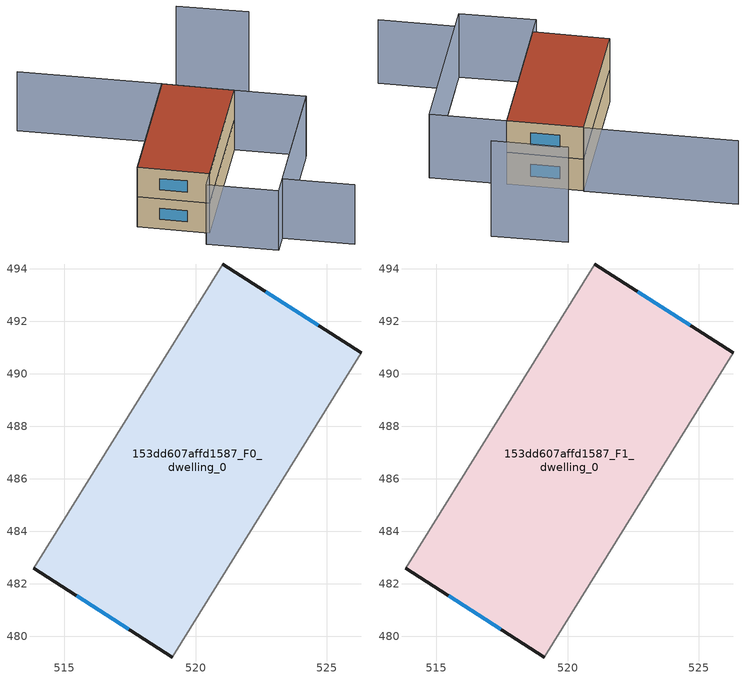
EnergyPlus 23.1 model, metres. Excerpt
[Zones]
153dd607affd1587_F0_dwelling_0
 floor ground (EU_floor_Construction): 526.32,490.8 519.11,479.22 513.83,482.6 521.03,494.18 z0
 wall outside (EU_wall_Construction): 526.32,490.8 521.03,494.18 / 513.83,482.6 519.11,479.22 z0:3
 wall adiabatic (EU_wall_Construction): 521.03,494.18 513.83,482.6 / 519.11,479.22 526.32,490.8 z0:3
 window (EU_Window_Construction): 524.67,491.86 522.68,493.13 / 515.47,481.55 517.46,480.27 z0.93:2.07
153dd607affd1587_F1_dwelling_0
 floor to 153dd607affd1587_F0_dwelling_0 (EU_floor_Construction): 526.32,490.8 519.11,479.22 513.83,482.6 521.03,494.18 z3
 wall outside (EU_wall_Construction): 526.32,490.8 521.03,494.18 / 513.83,482.6 519.11,479.22 z3:6
 wall adiabatic (EU_wall_Construction): 521.03,494.18 513.83,482.6 / 519.11,479.22 526.32,490.8 z3:6
 window (EU_Window_Construction): 524.67,491.86 522.68,493.13 / 515.47,481.55 517.46,480.27 z3.93:5.07
 roof outside (EU_roof_Construction): 519.11,479.22 526.32,490.8 521.03,494.18 513.83,482.6 z6
shading: 529.85,472.74 524.52,476.05 / 524.52,476.05 531.44,487.17 / 510.41,500.86 521.06,494.24 / 521.06,494.24 513.83,482.6 / 531.64,487.49 523.49,474.39 / 523.49,474.39 518.16,477.7 / 518.16,477.7 526.32,490.8 / 526.32,490.8 531.64,487.49 z0:6; 530.53,497.58 525.2,500.89 z0:9
[Building]
EU S2 Campaign: North Axis=0; Terrain=City; Solar Distribution=FullExterior
[Site:Location]
Montreal-Trudeau.Intl.AP: Latitude=45.4667; Longitude=-73.75; Time Zone=-5; Elevation=36
[SizingPeriod:WeatherFileDays]
AnnualSizingPeriod: Begin Month=1; Begin Day of Month=1; End Month=12; End Day of Month=31; Day of Week for Start Day=Monday; Use Weather File Daylight Saving Period=No; Use Weather File Rain and Snow Indicators=No
[MATERIAL]
EU_InternalMass_Material: Roughness=MediumRough; Thickness=0.1; Conductivity=1; Density=1800; Specific Heat=900; Thermal Absorptance=0.9; Solar Absorptance=0.7; Visible Absorptance=0.7
[MATERIAL:NOMASS] Roughness=MediumRough; Thermal Absorptance=0.9; Solar Absorptance=0.7; Visible Absorptance=0.7
Name | Thermal Resistance
EU_wall_NoMass; EU_floor_NoMass | 1.36485
EU_roof_NoMass | 2.55992
[WINDOWMATERIAL:SIMPLEGLAZINGSYSTEM]
EU_Window_SimpleGlazing: UFactor=3.92339; Solar Heat Gain Coefficient=0.8; Visible Transmittance=0.8
[CONSTRUCTION]
EU_wall_Construction: EU_wall_NoMass
EU_roof_Construction: EU_roof_NoMass
EU_floor_Construction: EU_floor_NoMass
EU_Window_Construction: EU_Window_SimpleGlazing
EU_InternalMass_Construction: EU_InternalMass_Material
[ZONE] Type=1; Multiplier=1; Ceiling Height=autocalculate; Floor Area=autocalculate; Part of Total Floor Area=Yes
Name | Volume
153dd607affd1587_F0_dwelling_0 | 256.746
153dd607affd1587_F1_dwelling_0 | 256.745
[INTERNALMASS] Construction=EU_InternalMass_Construction; Surface Area=85.5819
Name | Zone or ZoneList
153dd607affd1587_F0_dwelling_0_EU_InternalMass | 153dd607affd1587_F0_dwelling_0
153dd607affd1587_F1_dwelling_0_EU_InternalMass | 153dd607affd1587_F1_dwelling_0
[OTHEREQUIPMENT] Fuel Type=Electricity; Design Level Calculation Method=Watts/Area; Power per Zone Floor Area=1; Fraction Latent=0; Fraction Radiant=0; Fraction Lost=0; Carbon Dioxide Generation Rate=0; EndUse Subcategory=EU_Step8_InternalGains
Name | Zone or ZoneList or Space or SpaceList | Schedule
EU_Step8_InternalGain_153dd607affd1587_F0_dwelling_0_f000 | 153dd607affd1587_F0_dwelling_0 | EU_Step8_GainSchedule_153dd607affd1587_F0_dwelling_0_f000
EU_Step8_InternalGain_153dd607affd1587_F1_dwelling_0_f000 | 153dd607affd1587_F1_dwelling_0 | EU_Step8_GainSchedule_153dd607affd1587_F1_dwelling_0_f000
[ZONEVENTILATION:DESIGNFLOWRATE] Schedule=EU_AlwaysOn; Design Flow Rate Calculation Method=AirChanges/Hour; Air Changes per Hour=0.860309; Ventilation Type=Natural; Fan Pressure Rise=0; Fan Total Efficiency=1; Constant Term Coefficient=1; Temperature Term Coefficient=0; Velocity Term Coefficient=0; Velocity Squared Term Coefficient=0; Minimum Indoor Temperature=-100; Maximum Indoor Temperature=100; Delta Temperature=-100; Minimum Outdoor Temperature=-100; Maximum Outdoor Temperature=100; Maximum Wind Speed=40
Name | Zone or ZoneList or Space or SpaceList
EU_ConstantAir_153dd607affd1587_F0_dwelling_0 | 153dd607affd1587_F0_dwelling_0
EU_ConstantAir_153dd607affd1587_F1_dwelling_0 | 153dd607affd1587_F1_dwelling_0
[HVACTEMPLATE:THERMOSTAT] Constant Heating Setpoint=20; Constant Cooling Setpoint=50
EU_HeatOnly_153dd607affd1587_F0_dwelling_0; EU_HeatOnly_153dd607affd1587_F1_dwelling_0
[HVACTEMPLATE:ZONE:IDEALLOADSAIRSYSTEM] System Availability Schedule=EU_AlwaysOn; Maximum Heating Supply Air Temperature=50; Minimum Cooling Supply Air Temperature=13; Maximum Heating Supply Air Humidity Ratio=0.0156; Minimum Cooling Supply Air Humidity Ratio=0.0077; Heating Limit=NoLimit; Cooling Limit=NoLimit; Heating Availability Schedule=EU_AlwaysOn; Cooling Availability Schedule=EU_CoolingOff; Dehumidification Control Type=ConstantSensibleHeatRatio; Cooling Sensible Heat Ratio=0.7; Dehumidification Setpoint=60; Humidification Control Type=None; Humidification Setpoint=30; Outdoor Air Method=None; Outdoor Air Flow Rate per Person=0.00944; Outdoor Air Flow Rate per Zone Floor Area=0; Outdoor Air Flow Rate per Zone=0; Demand Controlled Ventilation Type=None; Outdoor Air Economizer Type=NoEconomizer; Heat Recovery Type=None; Sensible Heat Recovery Effectiveness=0.7; Latent Heat Recovery Effectiveness=0.65
Name | Template Thermostat
153dd607affd1587_F0_dwelling_0 | EU_HeatOnly_153dd607affd1587_F0_dwelling_0
153dd607affd1587_F1_dwelling_0 | EU_HeatOnly_153dd607affd1587_F1_dwelling_0
[SIZING:ZONE] Zone Cooling Design Supply Air Temperature Input Method=SupplyAirTemperature; Zone Cooling Design Supply Air Temperature=13; Zone Heating Design Supply Air Temperature Input Method=SupplyAirTemperature; Zone Heating Design Supply Air Temperature=50; Zone Cooling Design Supply Air Humidity Ratio=0.008; Zone Heating Design Supply Air Humidity Ratio=0.008; Cooling Design Air Flow Method=DesignDay; Cooling Design Air Flow Rate=0; Cooling Minimum Air Flow per Zone Floor Area=0.000762; Cooling Minimum Air Flow=0; Cooling Minimum Air Flow Fraction=0.2; Heating Design Air Flow Method=DesignDay; Heating Design Air Flow Rate=0; Heating Maximum Air Flow per Zone Floor Area=0.002032; Heating Maximum Air Flow=0.141576; Heating Maximum Air Flow Fraction=0.3; Account for Dedicated Outdoor Air System=No; Dedicated Outdoor Air System Control Strategy=NeutralSupplyAir; Dedicated Outdoor Air Low Setpoint Temperature for Design=autosize; Dedicated Outdoor Air High Setpoint Temperature for Design=autosize; Zone Load Sizing Method=Sensible Load Only No Latent Load; Zone Latent Cooling Design Supply Air Humidity Ratio Input Method=HumidityRatioDifference; Zone Cooling Design Supply Air Humidity Ratio Difference=0.005; Zone Latent Heating Design Supply Air Humidity Ratio Input Method=HumidityRatioDifference; Zone Humidification Design Supply Air Humidity Ratio Difference=0.005
153dd607affd1587_F0_dwelling_0; 153dd607affd1587_F1_dwelling_0
[SCHEDULE:CONSTANT]
Name | Hourly Value
EU_AlwaysOn | 1
EU_CoolingOff | 0
[SCHEDULE:FILE] Column Number=1; Rows to Skip at Top=0; Number of Hours of Data=8760; Column Separator=Comma; Interpolate to Timestep=No; Minutes per Item=60; Adjust Schedule for Daylight Savings=Yes
Name | File
EU_Step8_GainSchedule_153dd607affd1587_F0_dwelling_0_f000 | ../../schedules/153dd607affd1587/153dd607affd1587_F0_dwelling_0_f000_gain.csv
EU_Step8_GainSchedule_153dd607affd1587_F1_dwelling_0_f000 | ../../schedules/153dd607affd1587/153dd607affd1587_F1_dwelling_0_f000_gain.csv
